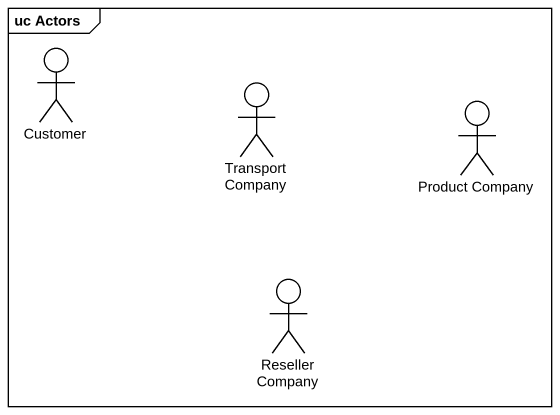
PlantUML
@startuml
mainframe uc Actors
actor Customer
actor "Transport Company" as Transport_Company
actor "Product Company" as Product_Company
actor "Reseller Company" as Reseller_Company
@enduml
